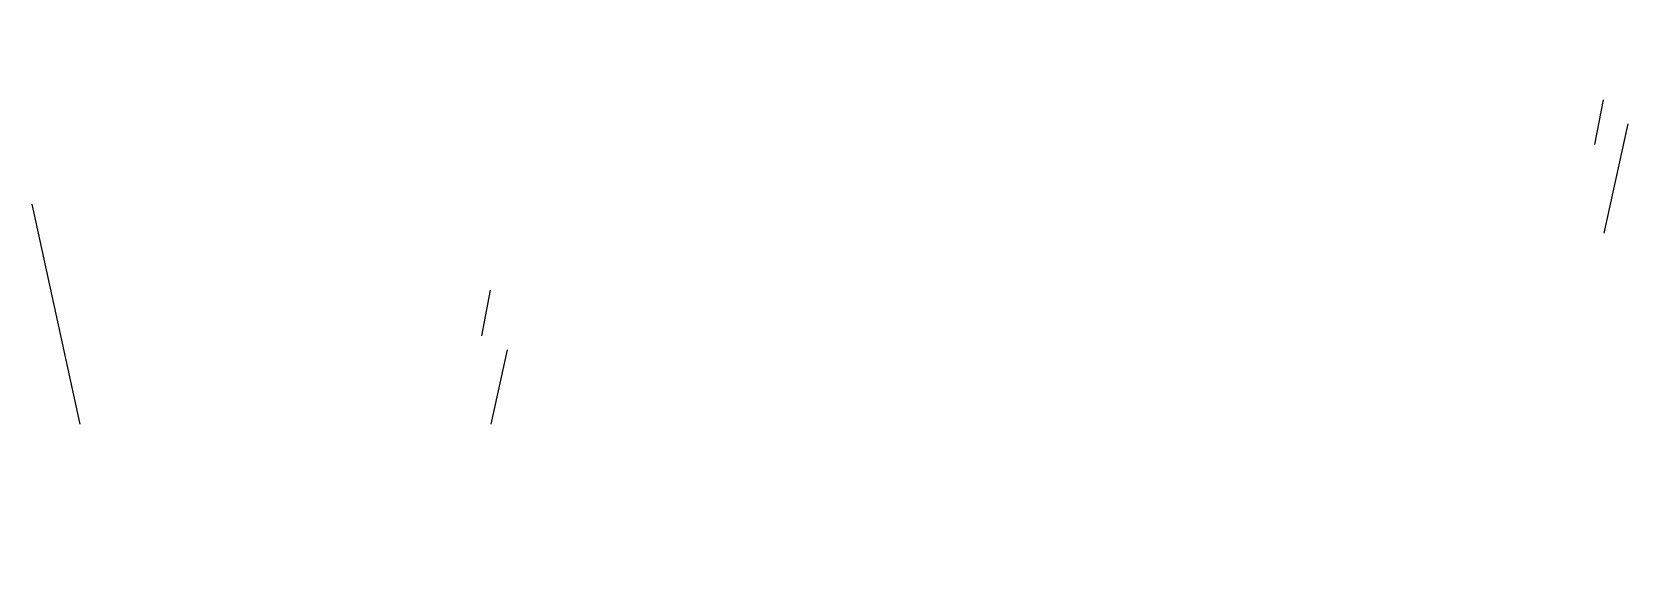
# Model space of a CAD drawing. Extents: x 0 to 16296672895, y -37409619871 to 0.
# Drawn here: x 16296672256.51 to 16296672265.95, y -37409617606.52 to -37409617603.34 of the extents above; entities that cross this region are included whole.
import ezdxf

# ---------------------------------------------------------------- set-up
doc = ezdxf.new("R2010")
doc.units = 0
doc.header["$LTSCALE"] = 10
doc.header["$MEASUREMENT"] = 0
doc.layers.add('1', color=7, linetype='CONTINUOUS')

msp = doc.modelspace()

# ---------------------------------------------------------------- linework, layer by layer
at = {"layer": '1', "color": 7, "linetype": 'Continuous'}
for p, q in [((16296672265.74954, -37409617604.004959), (16296672265.79978, -37409617603.740227)), ((16296672265.80488, -37409617604.528374), (16296672265.9454, -37409617603.882133)), ((16296672256.51264, -37409617604.357643), (16296672256.7953, -37409617605.657593)), ((16296672259.17169, -37409617605.134193), (16296672259.222759, -37409617604.865067)), ((16296672259.227039, -37409617605.657593), (16296672259.322519, -37409617605.218437))]:
    msp.add_line(p, q, dxfattribs=at)
for points in [[(16296672265.74954, -37409617604.004959, 0), (16296672265.72415, -37409617603.952431, 0), (16296672265.695221, -37409617603.901154, 0), (16296672265.662849, -37409617603.851257, 0), (16296672265.627119, -37409617603.80294, 0), (16296672265.58816, -37409617603.756332, 0), (16296672265.54608, -37409617603.711571, 0), (16296672265.501011, -37409617603.6688, 0), (16296672265.4531, -37409617603.628166, 0), (16296672265.4025, -37409617603.589783, 0), (16296672265.34936, -37409617603.553772, 0), (16296672265.29385, -37409617603.520241, 0), (16296672265.236139, -37409617603.489311, 0), (16296672265.176411, -37409617603.46106, 0), (16296672265.114849, -37409617603.435593, 0), (16296672265.051661, -37409617603.412971, 0), (16296672264.987009, -37409617603.39328, 0), (16296672264.921129, -37409617603.376579, 0), (16296672264.85421, -37409617603.362907, 0), (16296672264.78647, -37409617603.352333, 0), (16296672264.718109, -37409617603.344849, 0), (16296672264.649349, -37409617603.340523, 0), (16296672264.580391, -37409617603.339333, 0), (16296672264.511471, -37409617603.341309, 0), (16296672264.442789, -37409617603.346428, 0), (16296672264.374559, -37409617603.354683, 0), (16296672264.306999, -37409617603.366043, 0), (16296672264.24032, -37409617603.38047, 0), (16296672264.17473, -37409617603.397926, 0), (16296672264.11043, -37409617603.418358, 0), (16296672264.047621, -37409617603.441704, 0), (16296672263.986509, -37409617603.467857, 0), (16296672263.927271, -37409617603.496803, 0), (16296672263.87009, -37409617603.528389, 0), (16296672263.815161, -37409617603.562553, 0), (16296672263.76264, -37409617603.599159, 0), (16296672263.71269, -37409617603.638107, 0), (16296672263.66548, -37409617603.679298, 0), (16296672263.621149, -37409617603.72258, 0), (16296672263.57984, -37409617603.767807, 0), (16296672263.54167, -37409617603.814873, 0), (16296672263.506769, -37409617603.863586, 0), (16296672263.47525, -37409617603.913841, 0), (16296672263.447201, -37409617603.965446, 0), (16296672263.42271, -37409617604.018257, 0), (16296672263.40185, -37409617604.072113, 0), (16296672263.384701, -37409617604.126831, 0), (16296672263.371309, -37409617604.182251, 0), (16296672263.36171, -37409617604.238197, 0), (16296672263.35594, -37409617604.294487, 0), (16296672263.35401, -37409617604.350967, 0)], [(16296672265.72504, -37409617604.45887, 0), (16296672265.722799, -37409617604.400436, 0), (16296672265.71608, -37409617604.342239, 0), (16296672265.70492, -37409617604.2845, 0), (16296672265.68935, -37409617604.227448, 0), (16296672265.669439, -37409617604.171303, 0), (16296672265.645269, -37409617604.116302, 0), (16296672265.61692, -37409617604.062653, 0), (16296672265.58452, -37409617604.010559, 0), (16296672265.548189, -37409617603.960243, 0), (16296672265.50808, -37409617603.911888, 0), (16296672265.46434, -37409617603.8657, 0), (16296672265.417139, -37409617603.821854, 0), (16296672265.36668, -37409617603.78051, 0), (16296672265.31315, -37409617603.741837, 0), (16296672265.25676, -37409617603.706017, 0), (16296672265.197729, -37409617603.673157, 0), (16296672265.136299, -37409617603.643387, 0), (16296672265.07271, -37409617603.616859, 0), (16296672265.007219, -37409617603.593643, 0), (16296672264.940069, -37409617603.573837, 0), (16296672264.871531, -37409617603.557533, 0), (16296672264.801889, -37409617603.544777, 0), (16296672264.7314, -37409617603.535629, 0), (16296672264.660351, -37409617603.530128, 0), (16296672264.58902, -37409617603.52829, 0), (16296672264.517679, -37409617603.530128, 0), (16296672264.44663, -37409617603.535629, 0), (16296672264.376141, -37409617603.544777, 0), (16296672264.306499, -37409617603.557533, 0), (16296672264.237961, -37409617603.573837, 0), (16296672264.17082, -37409617603.593643, 0), (16296672264.10532, -37409617603.616859, 0), (16296672264.041731, -37409617603.643387, 0), (16296672263.980301, -37409617603.673157, 0), (16296672263.92128, -37409617603.706017, 0), (16296672263.864889, -37409617603.741837, 0), (16296672263.81135, -37409617603.78051, 0), (16296672263.760889, -37409617603.821854, 0), (16296672263.71369, -37409617603.8657, 0), (16296672263.66995, -37409617603.911888, 0), (16296672263.629841, -37409617603.960243, 0), (16296672263.59351, -37409617604.010559, 0), (16296672263.56111, -37409617604.062653, 0), (16296672263.532761, -37409617604.116302, 0), (16296672263.508591, -37409617604.171303, 0), (16296672263.48868, -37409617604.227448, 0), (16296672263.47311, -37409617604.2845, 0), (16296672263.46195, -37409617604.342239, 0), (16296672263.455231, -37409617604.400436, 0), (16296672263.45299, -37409617604.45887, 0)], [(16296672265.52626, -37409617604.502068, 0), (16296672265.52441, -37409617604.453857, 0), (16296672265.518869, -37409617604.405853, 0), (16296672265.509649, -37409617604.358208, 0), (16296672265.496811, -37409617604.311142, 0), (16296672265.480379, -37409617604.264816, 0), (16296672265.46044, -37409617604.219437, 0), (16296672265.437059, -37409617604.175179, 0), (16296672265.41033, -37409617604.132202, 0), (16296672265.38035, -37409617604.090691, 0), (16296672265.34726, -37409617604.050797, 0), (16296672265.311171, -37409617604.012688, 0), (16296672265.27223, -37409617603.976509, 0), (16296672265.2306, -37409617603.942413, 0), (16296672265.18644, -37409617603.910507, 0), (16296672265.13991, -37409617603.880951, 0), (16296672265.091209, -37409617603.853844, 0), (16296672265.040529, -37409617603.829292, 0), (16296672264.98807, -37409617603.807404, 0), (16296672264.93404, -37409617603.788239, 0), (16296672264.878639, -37409617603.771896, 0), (16296672264.8221, -37409617603.758453, 0), (16296672264.764641, -37409617603.747917, 0), (16296672264.70648, -37409617603.740379, 0), (16296672264.647869, -37409617603.73584, 0), (16296672264.58902, -37409617603.734322, 0), (16296672264.530161, -37409617603.73584, 0), (16296672264.47155, -37409617603.740379, 0), (16296672264.413389, -37409617603.747917, 0), (16296672264.35593, -37409617603.758453, 0), (16296672264.299391, -37409617603.771896, 0), (16296672264.24399, -37409617603.788239, 0), (16296672264.18996, -37409617603.807404, 0), (16296672264.137501, -37409617603.829292, 0), (16296672264.086821, -37409617603.853844, 0), (16296672264.03812, -37409617603.880951, 0), (16296672263.9916, -37409617603.910507, 0), (16296672263.94743, -37409617603.942413, 0), (16296672263.9058, -37409617603.976509, 0), (16296672263.866859, -37409617604.012688, 0), (16296672263.83077, -37409617604.050797, 0), (16296672263.79768, -37409617604.090691, 0), (16296672263.7677, -37409617604.132202, 0), (16296672263.740971, -37409617604.175179, 0), (16296672263.71759, -37409617604.219437, 0), (16296672263.697651, -37409617604.264816, 0), (16296672263.681219, -37409617604.311142, 0), (16296672263.668381, -37409617604.358208, 0), (16296672263.659161, -37409617604.405853, 0), (16296672263.65362, -37409617604.453857, 0), (16296672263.65177, -37409617604.502068, 0)], [(16296672259.244471, -37409617605.25267, 0), (16296672259.137211, -37409617604.66481, 0), (16296672258.62759, -37409617604.177963, 0), (16296672257.907261, -37409617603.963287, 0), (16296672257.22753, -37409617604.087868, 0)], [(16296672265.82402, -37409617604.350967, 0), (16296672265.82399, -37409617604.343903, 0), (16296672265.8239, -37409617604.336838, 0), (16296672265.82375, -37409617604.329781, 0), (16296672265.82354, -37409617604.322723, 0), (16296672265.823271, -37409617604.315659, 0), (16296672265.822941, -37409617604.308601, 0), (16296672265.82255, -37409617604.301537, 0), (16296672265.82209, -37409617604.294487, 0), (16296672265.821581, -37409617604.287453, 0), (16296672265.821011, -37409617604.280403, 0), (16296672265.820379, -37409617604.273354, 0), (16296672265.819691, -37409617604.266312, 0), (16296672265.818939, -37409617604.259277, 0), (16296672265.81813, -37409617604.252243, 0), (16296672265.817261, -37409617604.245216, 0), (16296672265.81632, -37409617604.238197, 0), (16296672265.815331, -37409617604.231178, 0), (16296672265.81428, -37409617604.224167, 0), (16296672265.813169, -37409617604.217171, 0), (16296672265.812, -37409617604.210167, 0), (16296672265.81077, -37409617604.203178, 0), (16296672265.809481, -37409617604.196198, 0), (16296672265.80813, -37409617604.189217, 0), (16296672265.806721, -37409617604.182251, 0), (16296672265.80526, -37409617604.175293, 0), (16296672265.80373, -37409617604.168343, 0), (16296672265.802151, -37409617604.1614, 0), (16296672265.800501, -37409617604.154457, 0), (16296672265.7988, -37409617604.147537, 0), (16296672265.797029, -37409617604.140633, 0), (16296672265.79521, -37409617604.133728, 0), (16296672265.793329, -37409617604.126831, 0), (16296672265.791389, -37409617604.119949, 0), (16296672265.789391, -37409617604.113083, 0), (16296672265.787331, -37409617604.106216, 0), (16296672265.785219, -37409617604.09938, 0), (16296672265.783051, -37409617604.092537, 0), (16296672265.780821, -37409617604.085716, 0), (16296672265.77853, -37409617604.078911, 0), (16296672265.77618, -37409617604.072113, 0), (16296672265.773769, -37409617604.065331, 0), (16296672265.771311, -37409617604.058563, 0), (16296672265.768789, -37409617604.051811, 0), (16296672265.766211, -37409617604.045067, 0), (16296672265.763571, -37409617604.038353, 0), (16296672265.76088, -37409617604.031639, 0), (16296672265.758129, -37409617604.02494, 0), (16296672265.755329, -37409617604.018257, 0), (16296672265.75246, -37409617604.011597, 0), (16296672265.74954, -37409617604.004959, 0)], [(16296672265.011881, -37409617604.375992, 0), (16296672264.855, -37409617604.20507, 0), (16296672264.608841, -37409617604.134232, 0), (16296672264.35602, -37409617604.186981, 0), (16296672264.181431, -37409617604.345848, 0), (16296672264.166109, -37409617604.628052, 0)], [(16296672263.35401, -37409617604.350967, 0), (16296672263.35457, -37409617604.353439, 0), (16296672263.35519, -37409617604.355904, 0), (16296672263.355881, -37409617604.358368, 0), (16296672263.35663, -37409617604.360817, 0), (16296672263.357441, -37409617604.363274, 0), (16296672263.358311, -37409617604.365723, 0), (16296672263.35924, -37409617604.368149, 0), (16296672263.360241, -37409617604.370567, 0), (16296672263.36129, -37409617604.372993, 0), (16296672263.36241, -37409617604.375397, 0), (16296672263.363581, -37409617604.3778, 0), (16296672263.36482, -37409617604.380188, 0), (16296672263.366119, -37409617604.382568, 0), (16296672263.367479, -37409617604.384933, 0), (16296672263.368891, -37409617604.387291, 0), (16296672263.370371, -37409617604.389641, 0), (16296672263.37191, -37409617604.391968, 0), (16296672263.373501, -37409617604.394287, 0), (16296672263.375151, -37409617604.396591, 0), (16296672263.376869, -37409617604.398888, 0), (16296672263.37863, -37409617604.401161, 0), (16296672263.380461, -37409617604.403427, 0), (16296672263.382339, -37409617604.40567, 0), (16296672263.384279, -37409617604.407898, 0), (16296672263.38628, -37409617604.410118, 0), (16296672263.38833, -37409617604.412323, 0), (16296672263.39044, -37409617604.41449, 0), (16296672263.392599, -37409617604.416656, 0), (16296672263.39481, -37409617604.4188, 0), (16296672263.397079, -37409617604.420929, 0), (16296672263.39941, -37409617604.423027, 0), (16296672263.401779, -37409617604.425117, 0), (16296672263.404209, -37409617604.427193, 0), (16296672263.406691, -37409617604.42923, 0), (16296672263.40922, -37409617604.431259, 0), (16296672263.41181, -37409617604.433273, 0), (16296672263.41444, -37409617604.435249, 0), (16296672263.41712, -37409617604.43721, 0), (16296672263.419861, -37409617604.439148, 0), (16296672263.42264, -37409617604.441063, 0), (16296672263.425461, -37409617604.442963, 0), (16296672263.428341, -37409617604.444817, 0), (16296672263.431259, -37409617604.446663, 0), (16296672263.434231, -37409617604.448486, 0), (16296672263.43725, -37409617604.450279, 0), (16296672263.44031, -37409617604.452049, 0), (16296672263.443411, -37409617604.453796, 0), (16296672263.44656, -37409617604.455513, 0), (16296672263.449751, -37409617604.457207, 0), (16296672263.45299, -37409617604.45887, 0)], [(16296672263.35401, -37409617604.350967, 0), (16296672263.35404, -37409617604.358017, 0), (16296672263.35413, -37409617604.365089, 0), (16296672263.35428, -37409617604.372147, 0), (16296672263.35449, -37409617604.379211, 0), (16296672263.354759, -37409617604.386269, 0), (16296672263.355089, -37409617604.393333, 0), (16296672263.35549, -37409617604.400383, 0), (16296672263.35594, -37409617604.40744, 0), (16296672263.356449, -37409617604.41449, 0), (16296672263.357019, -37409617604.421532, 0), (16296672263.357651, -37409617604.428581, 0), (16296672263.358339, -37409617604.435623, 0), (16296672263.359091, -37409617604.442657, 0), (16296672263.359909, -37409617604.449677, 0), (16296672263.360781, -37409617604.456711, 0), (16296672263.36171, -37409617604.463737, 0), (16296672263.3627, -37409617604.470749, 0), (16296672263.36375, -37409617604.47776, 0), (16296672263.364861, -37409617604.484756, 0), (16296672263.36603, -37409617604.49176, 0), (16296672263.36726, -37409617604.498749, 0), (16296672263.368549, -37409617604.505737, 0), (16296672263.3699, -37409617604.512711, 0), (16296672263.371309, -37409617604.519676, 0), (16296672263.37277, -37409617604.526642, 0), (16296672263.3743, -37409617604.533592, 0), (16296672263.375891, -37409617604.540527, 0), (16296672263.377529, -37409617604.547462, 0), (16296672263.37923, -37409617604.55439, 0), (16296672263.381001, -37409617604.561302, 0), (16296672263.38282, -37409617604.568207, 0), (16296672263.384701, -37409617604.575104, 0), (16296672263.386641, -37409617604.581978, 0), (16296672263.388639, -37409617604.588852, 0), (16296672263.390699, -37409617604.595711, 0), (16296672263.392811, -37409617604.602547, 0), (16296672263.394979, -37409617604.60939, 0), (16296672263.397209, -37409617604.616211, 0), (16296672263.399509, -37409617604.623016, 0), (16296672263.40185, -37409617604.629807, 0), (16296672263.404261, -37409617604.636597, 0), (16296672263.406719, -37409617604.643356, 0), (16296672263.409241, -37409617604.650124, 0), (16296672263.411819, -37409617604.65686, 0), (16296672263.414459, -37409617604.663582, 0), (16296672263.41715, -37409617604.670303, 0), (16296672263.419901, -37409617604.676987, 0), (16296672263.42271, -37409617604.683662, 0), (16296672263.42557, -37409617604.690331, 0), (16296672263.42849, -37409617604.696983, 0)], [(16296672264.166109, -37409617604.628052, 0), (16296672264.15822, -37409617604.520103, 0), (16296672264.15202, -37409617604.435287, 0)], [(16296672265.010599, -37409617604.376373, 0), (16296672264.99622, -37409617604.657272, 0), (16296672264.822161, -37409617604.816742, 0), (16296672264.570021, -37409617604.869118, 0), (16296672264.32325, -37409617604.799477, 0), (16296672264.167391, -37409617604.62767, 0)], [(16296672265.72504, -37409617604.45887, 0), (16296672265.728279, -37409617604.457207, 0), (16296672265.73147, -37409617604.455513, 0), (16296672265.734619, -37409617604.453796, 0), (16296672265.73772, -37409617604.452049, 0), (16296672265.74078, -37409617604.450279, 0), (16296672265.743799, -37409617604.448486, 0), (16296672265.746771, -37409617604.446663, 0), (16296672265.749689, -37409617604.444817, 0), (16296672265.752569, -37409617604.442963, 0), (16296672265.7554, -37409617604.441063, 0), (16296672265.758181, -37409617604.439148, 0), (16296672265.76091, -37409617604.43721, 0), (16296672265.76359, -37409617604.435249, 0), (16296672265.76622, -37409617604.433273, 0), (16296672265.76881, -37409617604.431259, 0), (16296672265.771339, -37409617604.42923, 0), (16296672265.773821, -37409617604.427193, 0), (16296672265.776251, -37409617604.425117, 0), (16296672265.778629, -37409617604.423027, 0), (16296672265.780951, -37409617604.420929, 0), (16296672265.78322, -37409617604.4188, 0), (16296672265.785431, -37409617604.416656, 0), (16296672265.78759, -37409617604.41449, 0), (16296672265.7897, -37409617604.412323, 0), (16296672265.79175, -37409617604.410118, 0), (16296672265.793751, -37409617604.407898, 0), (16296672265.795691, -37409617604.40567, 0), (16296672265.797569, -37409617604.403427, 0), (16296672265.7994, -37409617604.401161, 0), (16296672265.801161, -37409617604.398888, 0), (16296672265.802879, -37409617604.396591, 0), (16296672265.804529, -37409617604.394287, 0), (16296672265.80612, -37409617604.391968, 0), (16296672265.807659, -37409617604.389641, 0), (16296672265.809139, -37409617604.387291, 0), (16296672265.810551, -37409617604.384933, 0), (16296672265.811911, -37409617604.382568, 0), (16296672265.81321, -37409617604.380188, 0), (16296672265.814449, -37409617604.3778, 0), (16296672265.81562, -37409617604.375397, 0), (16296672265.81674, -37409617604.372993, 0), (16296672265.817789, -37409617604.370567, 0), (16296672265.81879, -37409617604.368149, 0), (16296672265.819719, -37409617604.365723, 0), (16296672265.820589, -37409617604.363274, 0), (16296672265.8214, -37409617604.360817, 0), (16296672265.822149, -37409617604.358368, 0), (16296672265.82284, -37409617604.355904, 0), (16296672265.82346, -37409617604.353439, 0), (16296672265.82402, -37409617604.350967, 0)], [(16296672265.80488, -37409617604.528374, 0), (16296672265.805639, -37409617604.524857, 0), (16296672265.806379, -37409617604.521347, 0), (16296672265.8071, -37409617604.51783, 0), (16296672265.807819, -37409617604.514313, 0), (16296672265.80851, -37409617604.510803, 0), (16296672265.809191, -37409617604.507271, 0), (16296672265.80986, -37409617604.503754, 0), (16296672265.810499, -37409617604.500221, 0), (16296672265.81114, -37409617604.496689, 0), (16296672265.81176, -37409617604.493156, 0), (16296672265.812361, -37409617604.489616, 0), (16296672265.81295, -37409617604.486092, 0), (16296672265.81353, -37409617604.482559, 0), (16296672265.814091, -37409617604.479019, 0), (16296672265.814631, -37409617604.475479, 0), (16296672265.815161, -37409617604.471939, 0), (16296672265.81567, -37409617604.468399, 0), (16296672265.81617, -37409617604.464859, 0), (16296672265.81665, -37409617604.461311, 0), (16296672265.81712, -37409617604.457764, 0), (16296672265.81757, -37409617604.454224, 0), (16296672265.81801, -37409617604.450668, 0), (16296672265.81843, -37409617604.447121, 0), (16296672265.81884, -37409617604.443573, 0), (16296672265.819229, -37409617604.440018, 0), (16296672265.819599, -37409617604.436462, 0), (16296672265.81996, -37409617604.432907, 0), (16296672265.820311, -37409617604.429352, 0), (16296672265.820641, -37409617604.425797, 0), (16296672265.82095, -37409617604.422241, 0), (16296672265.821251, -37409617604.418678, 0), (16296672265.821541, -37409617604.415123, 0), (16296672265.8218, -37409617604.41156, 0), (16296672265.82206, -37409617604.407997, 0), (16296672265.82229, -37409617604.404442, 0), (16296672265.822519, -37409617604.400879, 0), (16296672265.82272, -37409617604.397324, 0), (16296672265.82291, -37409617604.393753, 0), (16296672265.82309, -37409617604.39019, 0), (16296672265.82325, -37409617604.386627, 0), (16296672265.8234, -37409617604.383057, 0), (16296672265.82353, -37409617604.379494, 0), (16296672265.823641, -37409617604.375931, 0), (16296672265.82374, -37409617604.372368, 0), (16296672265.82383, -37409617604.368797, 0), (16296672265.8239, -37409617604.365227, 0), (16296672265.82395, -37409617604.361656, 0), (16296672265.82399, -37409617604.358101, 0), (16296672265.824011, -37409617604.35453, 0), (16296672265.82402, -37409617604.350967, 0)], [(16296672259.17169, -37409617605.134193, 0), (16296672259.146299, -37409617605.081673, 0), (16296672259.117371, -37409617605.03038, 0), (16296672259.084999, -37409617604.980499, 0), (16296672259.049271, -37409617604.932167, 0), (16296672259.010309, -37409617604.885559, 0), (16296672258.968229, -37409617604.840797, 0), (16296672258.923161, -37409617604.798027, 0), (16296672258.87525, -37409617604.757393, 0), (16296672258.82465, -37409617604.719009, 0), (16296672258.771509, -37409617604.682999, 0), (16296672258.716, -37409617604.649483, 0), (16296672258.658291, -37409617604.618553, 0), (16296672258.59857, -37409617604.590286, 0), (16296672258.53701, -37409617604.564819, 0), (16296672258.47381, -37409617604.542213, 0), (16296672258.40917, -37409617604.522507, 0), (16296672258.343281, -37409617604.505814, 0), (16296672258.276369, -37409617604.492142, 0), (16296672258.20862, -37409617604.481552, 0), (16296672258.140261, -37409617604.474083, 0), (16296672258.071501, -37409617604.469749, 0), (16296672258.002541, -37409617604.468567, 0), (16296672257.93362, -37409617604.470543, 0), (16296672257.864941, -37409617604.475647, 0), (16296672257.796709, -37409617604.48391, 0), (16296672257.729151, -37409617604.49527, 0), (16296672257.66247, -37409617604.509697, 0), (16296672257.59688, -37409617604.527161, 0), (16296672257.532579, -37409617604.547577, 0), (16296672257.46978, -37409617604.570923, 0), (16296672257.408661, -37409617604.597099, 0), (16296672257.349421, -37409617604.62603, 0), (16296672257.29224, -37409617604.657623, 0), (16296672257.23731, -37409617604.691772, 0), (16296672257.18479, -37409617604.728394, 0), (16296672257.13484, -37409617604.767349, 0), (16296672257.087629, -37409617604.808533, 0), (16296672257.043301, -37409617604.851807, 0), (16296672257.001989, -37409617604.897049, 0), (16296672256.96382, -37409617604.944099, 0), (16296672256.928921, -37409617604.992828, 0), (16296672256.8974, -37409617605.043083, 0), (16296672256.86935, -37409617605.094688, 0), (16296672256.84486, -37409617605.147499, 0), (16296672256.824011, -37409617605.201347, 0), (16296672256.80685, -37409617605.256073, 0), (16296672256.793461, -37409617605.311493, 0), (16296672256.783859, -37409617605.367432, 0), (16296672256.77809, -37409617605.423721, 0), (16296672256.776159, -37409617605.480186, 0)], [(16296672263.45299, -37409617604.45887, 0), (16296672263.455231, -37409617604.517303, 0), (16296672263.46195, -37409617604.5755, 0), (16296672263.47311, -37409617604.63324, 0), (16296672263.48868, -37409617604.690292, 0), (16296672263.508591, -37409617604.746437, 0), (16296672263.532761, -37409617604.801437, 0), (16296672263.56111, -37409617604.855087, 0), (16296672263.59351, -37409617604.907181, 0), (16296672263.629841, -37409617604.957497, 0), (16296672263.66995, -37409617605.005852, 0), (16296672263.71369, -37409617605.05204, 0), (16296672263.760889, -37409617605.095886, 0), (16296672263.81135, -37409617605.13723, 0), (16296672263.864889, -37409617605.175903, 0), (16296672263.92128, -37409617605.211723, 0), (16296672263.980301, -37409617605.244583, 0), (16296672264.041731, -37409617605.274353, 0), (16296672264.10532, -37409617605.30088, 0), (16296672264.17082, -37409617605.324097, 0), (16296672264.237961, -37409617605.343903, 0), (16296672264.306499, -37409617605.360207, 0), (16296672264.376141, -37409617605.372963, 0), (16296672264.44663, -37409617605.382111, 0), (16296672264.517679, -37409617605.387611, 0), (16296672264.58902, -37409617605.38945, 0), (16296672264.660351, -37409617605.387611, 0), (16296672264.7314, -37409617605.382111, 0), (16296672264.801889, -37409617605.372963, 0), (16296672264.871531, -37409617605.360207, 0), (16296672264.940069, -37409617605.343903, 0), (16296672265.007219, -37409617605.324097, 0), (16296672265.07271, -37409617605.30088, 0), (16296672265.136299, -37409617605.274353, 0), (16296672265.197729, -37409617605.244583, 0), (16296672265.25676, -37409617605.211723, 0), (16296672265.31315, -37409617605.175903, 0), (16296672265.36668, -37409617605.13723, 0), (16296672265.417139, -37409617605.095886, 0), (16296672265.46434, -37409617605.05204, 0), (16296672265.50808, -37409617605.005852, 0), (16296672265.548189, -37409617604.957497, 0), (16296672265.58452, -37409617604.907181, 0), (16296672265.61692, -37409617604.855087, 0), (16296672265.645269, -37409617604.801437, 0), (16296672265.669439, -37409617604.746437, 0), (16296672265.68935, -37409617604.690292, 0), (16296672265.70492, -37409617604.63324, 0), (16296672265.71608, -37409617604.5755, 0), (16296672265.722799, -37409617604.517303, 0), (16296672265.72504, -37409617604.45887, 0)], [(16296672263.45299, -37409617604.45887, 0), (16296672263.456261, -37409617604.46051, 0), (16296672263.459579, -37409617604.46212, 0), (16296672263.46294, -37409617604.463699, 0), (16296672263.46633, -37409617604.465263, 0), (16296672263.46977, -37409617604.466782, 0), (16296672263.47324, -37409617604.468277, 0), (16296672263.476761, -37409617604.469749, 0), (16296672263.480301, -37409617604.471191, 0), (16296672263.483891, -37409617604.472603, 0), (16296672263.487499, -37409617604.473984, 0), (16296672263.491159, -37409617604.475327, 0), (16296672263.49485, -37409617604.476646, 0), (16296672263.498569, -37409617604.477943, 0), (16296672263.502319, -37409617604.479187, 0), (16296672263.5061, -37409617604.480423, 0), (16296672263.50992, -37409617604.481613, 0), (16296672263.51376, -37409617604.48278, 0), (16296672263.51763, -37409617604.48391, 0), (16296672263.52154, -37409617604.485008, 0), (16296672263.525459, -37409617604.486076, 0), (16296672263.529421, -37409617604.487106, 0), (16296672263.5334, -37409617604.488113, 0), (16296672263.537411, -37409617604.489067, 0), (16296672263.541439, -37409617604.490013, 0), (16296672263.54549, -37409617604.490913, 0), (16296672263.549561, -37409617604.491783, 0), (16296672263.553659, -37409617604.492607, 0), (16296672263.557779, -37409617604.493401, 0), (16296672263.561911, -37409617604.494164, 0), (16296672263.566071, -37409617604.494904, 0), (16296672263.57024, -37409617604.49559, 0), (16296672263.57443, -37409617604.496246, 0), (16296672263.57864, -37409617604.49688, 0), (16296672263.582861, -37409617604.497467, 0), (16296672263.587099, -37409617604.498016, 0), (16296672263.591351, -37409617604.498543, 0), (16296672263.59561, -37409617604.499023, 0), (16296672263.59989, -37409617604.499474, 0), (16296672263.60417, -37409617604.499893, 0), (16296672263.608471, -37409617604.500267, 0), (16296672263.61277, -37409617604.50061, 0), (16296672263.617081, -37409617604.500923, 0), (16296672263.621401, -37409617604.501183, 0), (16296672263.625731, -37409617604.501419, 0), (16296672263.63006, -37409617604.501617, 0), (16296672263.634399, -37409617604.501778, 0), (16296672263.638741, -37409617604.501907, 0), (16296672263.64308, -37409617604.501999, 0), (16296672263.64743, -37409617604.502052, 0), (16296672263.65177, -37409617604.502068, 0)], [(16296672263.65177, -37409617604.502068, 0), (16296672263.65362, -37409617604.550278, 0), (16296672263.659161, -37409617604.598289, 0), (16296672263.668381, -37409617604.645927, 0), (16296672263.681219, -37409617604.693001, 0), (16296672263.697651, -37409617604.739311, 0), (16296672263.71759, -37409617604.784691, 0), (16296672263.740971, -37409617604.828957, 0), (16296672263.7677, -37409617604.871933, 0), (16296672263.79768, -37409617604.913437, 0), (16296672263.83077, -37409617604.953339, 0), (16296672263.866859, -37409617604.991447, 0), (16296672263.9058, -37409617605.027634, 0), (16296672263.94743, -37409617605.061729, 0), (16296672263.9916, -37409617605.093628, 0), (16296672264.03812, -37409617605.123177, 0), (16296672264.086821, -37409617605.150291, 0), (16296672264.137501, -37409617605.174843, 0), (16296672264.18996, -37409617605.196739, 0), (16296672264.24399, -37409617605.215897, 0), (16296672264.299391, -37409617605.232239, 0), (16296672264.35593, -37409617605.245689, 0), (16296672264.413389, -37409617605.25621, 0), (16296672264.47155, -37409617605.263763, 0), (16296672264.530161, -37409617605.268303, 0), (16296672264.58902, -37409617605.269814, 0), (16296672264.647869, -37409617605.268303, 0), (16296672264.70648, -37409617605.263763, 0), (16296672264.764641, -37409617605.25621, 0), (16296672264.8221, -37409617605.245689, 0), (16296672264.878639, -37409617605.232239, 0), (16296672264.93404, -37409617605.215897, 0), (16296672264.98807, -37409617605.196739, 0), (16296672265.040529, -37409617605.174843, 0), (16296672265.091209, -37409617605.150291, 0), (16296672265.13991, -37409617605.123177, 0), (16296672265.18644, -37409617605.093628, 0), (16296672265.2306, -37409617605.061729, 0), (16296672265.27223, -37409617605.027634, 0), (16296672265.311171, -37409617604.991447, 0), (16296672265.34726, -37409617604.953339, 0), (16296672265.38035, -37409617604.913437, 0), (16296672265.41033, -37409617604.871933, 0), (16296672265.437059, -37409617604.828957, 0), (16296672265.46044, -37409617604.784691, 0), (16296672265.480379, -37409617604.739311, 0), (16296672265.496811, -37409617604.693001, 0), (16296672265.509649, -37409617604.645927, 0), (16296672265.518869, -37409617604.598289, 0), (16296672265.52441, -37409617604.550278, 0), (16296672265.52626, -37409617604.502068, 0)], [(16296672265.52626, -37409617604.502068, 0), (16296672265.5306, -37409617604.502052, 0), (16296672265.53495, -37409617604.501999, 0), (16296672265.539289, -37409617604.501907, 0), (16296672265.543631, -37409617604.501778, 0), (16296672265.54797, -37409617604.501617, 0), (16296672265.552299, -37409617604.501419, 0), (16296672265.556629, -37409617604.501183, 0), (16296672265.560949, -37409617604.500923, 0), (16296672265.56526, -37409617604.50061, 0), (16296672265.569559, -37409617604.500267, 0), (16296672265.57386, -37409617604.499893, 0), (16296672265.57814, -37409617604.499474, 0), (16296672265.58242, -37409617604.499023, 0), (16296672265.586679, -37409617604.498543, 0), (16296672265.590931, -37409617604.498016, 0), (16296672265.595169, -37409617604.497467, 0), (16296672265.59939, -37409617604.49688, 0), (16296672265.6036, -37409617604.496246, 0), (16296672265.60779, -37409617604.49559, 0), (16296672265.611959, -37409617604.494904, 0), (16296672265.616119, -37409617604.494164, 0), (16296672265.620251, -37409617604.493401, 0), (16296672265.624371, -37409617604.492607, 0), (16296672265.628469, -37409617604.491783, 0), (16296672265.63254, -37409617604.490913, 0), (16296672265.6366, -37409617604.490013, 0), (16296672265.640619, -37409617604.489067, 0), (16296672265.64463, -37409617604.488113, 0), (16296672265.648609, -37409617604.487106, 0), (16296672265.652571, -37409617604.486076, 0), (16296672265.6565, -37409617604.485008, 0), (16296672265.6604, -37409617604.48391, 0), (16296672265.66427, -37409617604.48278, 0), (16296672265.66811, -37409617604.481613, 0), (16296672265.67193, -37409617604.480423, 0), (16296672265.675711, -37409617604.479187, 0), (16296672265.679461, -37409617604.477943, 0), (16296672265.68318, -37409617604.476646, 0), (16296672265.686871, -37409617604.475327, 0), (16296672265.690531, -37409617604.473984, 0), (16296672265.694151, -37409617604.472603, 0), (16296672265.697729, -37409617604.471191, 0), (16296672265.701281, -37409617604.469749, 0), (16296672265.70479, -37409617604.468277, 0), (16296672265.70826, -37409617604.466782, 0), (16296672265.7117, -37409617604.465263, 0), (16296672265.71509, -37409617604.463699, 0), (16296672265.718451, -37409617604.46212, 0), (16296672265.721769, -37409617604.46051, 0), (16296672265.72504, -37409617604.45887, 0)], [(16296672259.14719, -37409617605.588097, 0), (16296672259.144951, -37409617605.529671, 0), (16296672259.138241, -37409617605.471474, 0), (16296672259.127069, -37409617605.413727, 0), (16296672259.1115, -37409617605.356667, 0), (16296672259.091591, -37409617605.300537, 0), (16296672259.067419, -37409617605.245529, 0), (16296672259.03908, -37409617605.191879, 0), (16296672259.00668, -37409617605.139793, 0), (16296672258.97035, -37409617605.08947, 0), (16296672258.930229, -37409617605.041122, 0), (16296672258.88649, -37409617604.994926, 0), (16296672258.839291, -37409617604.95108, 0), (16296672258.78883, -37409617604.909737, 0), (16296672258.7353, -37409617604.871078, 0), (16296672258.678909, -37409617604.835251, 0), (16296672258.619881, -37409617604.802391, 0), (16296672258.558451, -37409617604.772629, 0), (16296672258.49486, -37409617604.746094, 0), (16296672258.429371, -37409617604.72287, 0), (16296672258.362221, -37409617604.703072, 0), (16296672258.29369, -37409617604.68676, 0), (16296672258.224039, -37409617604.674004, 0), (16296672258.153549, -37409617604.664864, 0), (16296672258.0825, -37409617604.659363, 0), (16296672258.011169, -37409617604.657516, 0), (16296672257.939831, -37409617604.659363, 0), (16296672257.86879, -37409617604.664864, 0), (16296672257.7983, -37409617604.674004, 0), (16296672257.728649, -37409617604.68676, 0), (16296672257.66012, -37409617604.703072, 0), (16296672257.59297, -37409617604.72287, 0), (16296672257.52747, -37409617604.746094, 0), (16296672257.463881, -37409617604.772629, 0), (16296672257.402451, -37409617604.802391, 0), (16296672257.34343, -37409617604.835251, 0), (16296672257.287041, -37409617604.871078, 0), (16296672257.2335, -37409617604.909737, 0), (16296672257.183041, -37409617604.95108, 0), (16296672257.135839, -37409617604.994926, 0), (16296672257.0921, -37409617605.041122, 0), (16296672257.051991, -37409617605.08947, 0), (16296672257.015659, -37409617605.139793, 0), (16296672256.983259, -37409617605.191879, 0), (16296672256.95492, -37409617605.245529, 0), (16296672256.93074, -37409617605.300537, 0), (16296672256.91083, -37409617605.356667, 0), (16296672256.89526, -37409617605.413727, 0), (16296672256.8841, -37409617605.471474, 0), (16296672256.87738, -37409617605.529671, 0), (16296672256.875139, -37409617605.588097, 0)], [(16296672258.94841, -37409617605.631302, 0), (16296672258.94656, -37409617605.583092, 0), (16296672258.941019, -37409617605.535072, 0), (16296672258.93181, -37409617605.487442, 0), (16296672258.918961, -37409617605.440369, 0), (16296672258.90254, -37409617605.394051, 0), (16296672258.882589, -37409617605.348671, 0), (16296672258.859209, -37409617605.304413, 0), (16296672258.832479, -37409617605.261436, 0), (16296672258.802509, -37409617605.219917, 0), (16296672258.769409, -37409617605.180031, 0), (16296672258.73332, -37409617605.141922, 0), (16296672258.694389, -37409617605.105743, 0), (16296672258.65275, -37409617605.07164, 0), (16296672258.608589, -37409617605.039742, 0), (16296672258.562059, -37409617605.010193, 0), (16296672258.513371, -37409617604.98307, 0), (16296672258.46269, -37409617604.958519, 0), (16296672258.410219, -37409617604.936623, 0), (16296672258.35619, -37409617604.917473, 0), (16296672258.300791, -37409617604.901131, 0), (16296672258.244249, -37409617604.88768, 0), (16296672258.18679, -37409617604.877159, 0), (16296672258.12863, -37409617604.869614, 0), (16296672258.070021, -37409617604.865067, 0), (16296672258.011169, -37409617604.863564, 0), (16296672257.95232, -37409617604.865067, 0), (16296672257.8937, -37409617604.869614, 0), (16296672257.83555, -37409617604.877159, 0), (16296672257.77808, -37409617604.88768, 0), (16296672257.72154, -37409617604.901131, 0), (16296672257.666149, -37409617604.917473, 0), (16296672257.61211, -37409617604.936623, 0), (16296672257.55965, -37409617604.958519, 0), (16296672257.50897, -37409617604.98307, 0), (16296672257.46027, -37409617605.010193, 0), (16296672257.41375, -37409617605.039742, 0), (16296672257.369579, -37409617605.07164, 0), (16296672257.32795, -37409617605.105743, 0), (16296672257.289009, -37409617605.141922, 0), (16296672257.25292, -37409617605.180031, 0), (16296672257.21983, -37409617605.219917, 0), (16296672257.189859, -37409617605.261436, 0), (16296672257.16313, -37409617605.304413, 0), (16296672257.13974, -37409617605.348671, 0), (16296672257.119801, -37409617605.394051, 0), (16296672257.103371, -37409617605.440369, 0), (16296672257.09053, -37409617605.487442, 0), (16296672257.08132, -37409617605.535072, 0), (16296672257.075781, -37409617605.583092, 0), (16296672257.073931, -37409617605.631302, 0)], [(16296672259.24617, -37409617605.480186, 0), (16296672259.24614, -37409617605.473137, 0), (16296672259.24605, -37409617605.466072, 0), (16296672259.245899, -37409617605.459007, 0), (16296672259.245689, -37409617605.45195, 0), (16296672259.24542, -37409617605.444893, 0), (16296672259.24509, -37409617605.437843, 0), (16296672259.244699, -37409617605.430779, 0), (16296672259.244249, -37409617605.423721, 0), (16296672259.243731, -37409617605.416672, 0), (16296672259.24316, -37409617605.40963, 0), (16296672259.242531, -37409617605.40258, 0), (16296672259.24184, -37409617605.395554, 0), (16296672259.241091, -37409617605.388512, 0), (16296672259.24028, -37409617605.381477, 0), (16296672259.23941, -37409617605.374451, 0), (16296672259.23848, -37409617605.367432, 0), (16296672259.23748, -37409617605.360413, 0), (16296672259.236429, -37409617605.353401, 0), (16296672259.235319, -37409617605.346397, 0), (16296672259.23415, -37409617605.339401, 0), (16296672259.23292, -37409617605.332413, 0), (16296672259.23163, -37409617605.325417, 0), (16296672259.230289, -37409617605.318451, 0), (16296672259.22888, -37409617605.311493, 0), (16296672259.227409, -37409617605.304527, 0), (16296672259.22588, -37409617605.297577, 0), (16296672259.2243, -37409617605.290627, 0), (16296672259.222651, -37409617605.283699, 0), (16296672259.220949, -37409617605.276772, 0), (16296672259.219179, -37409617605.269859, 0), (16296672259.21736, -37409617605.262962, 0), (16296672259.215481, -37409617605.256073, 0), (16296672259.213539, -37409617605.249184, 0), (16296672259.21154, -37409617605.242317, 0), (16296672259.20949, -37409617605.235458, 0), (16296672259.207371, -37409617605.228607, 0), (16296672259.2052, -37409617605.221771, 0), (16296672259.202971, -37409617605.214951, 0), (16296672259.20068, -37409617605.208153, 0), (16296672259.19833, -37409617605.201347, 0), (16296672259.195921, -37409617605.194557, 0), (16296672259.19346, -37409617605.187798, 0), (16296672259.190941, -37409617605.181053, 0), (16296672259.18836, -37409617605.174301, 0), (16296672259.18573, -37409617605.16758, 0), (16296672259.183029, -37409617605.160873, 0), (16296672259.180281, -37409617605.154167, 0), (16296672259.177481, -37409617605.147499, 0), (16296672259.17461, -37409617605.140839, 0), (16296672259.17169, -37409617605.134193, 0)], [(16296672258.434031, -37409617605.505219, 0), (16296672258.276911, -37409617605.334152, 0), (16296672258.030849, -37409617605.263451, 0), (16296672257.778, -37409617605.316292, 0), (16296672257.60338, -37409617605.475433, 0), (16296672257.588261, -37409617605.757294, 0)], [(16296672256.776159, -37409617605.480186, 0), (16296672256.77672, -37409617605.482674, 0), (16296672256.777349, -37409617605.485138, 0), (16296672256.77803, -37409617605.487587, 0), (16296672256.77878, -37409617605.490051, 0), (16296672256.779591, -37409617605.4925, 0), (16296672256.78046, -37409617605.494942, 0), (16296672256.781389, -37409617605.497383, 0), (16296672256.782391, -37409617605.499802, 0), (16296672256.78344, -37409617605.50222, 0), (16296672256.784559, -37409617605.504631, 0), (16296672256.78574, -37409617605.507027, 0), (16296672256.78697, -37409617605.509422, 0), (16296672256.788271, -37409617605.511803, 0), (16296672256.789631, -37409617605.514168, 0), (16296672256.79105, -37409617605.516533, 0), (16296672256.792521, -37409617605.518867, 0), (16296672256.79406, -37409617605.521202, 0), (16296672256.79565, -37409617605.523521, 0), (16296672256.79731, -37409617605.525833, 0), (16296672256.799021, -37409617605.528107, 0), (16296672256.800791, -37409617605.530403, 0), (16296672256.80261, -37409617605.532654, 0), (16296672256.804489, -37409617605.534897, 0), (16296672256.806431, -37409617605.537132, 0), (16296672256.80843, -37409617605.539337, 0), (16296672256.81048, -37409617605.541542, 0), (16296672256.81259, -37409617605.543716, 0), (16296672256.814751, -37409617605.545883, 0), (16296672256.816971, -37409617605.548027, 0), (16296672256.819229, -37409617605.550163, 0), (16296672256.82156, -37409617605.552261, 0), (16296672256.823931, -37409617605.554352, 0), (16296672256.826361, -37409617605.556419, 0), (16296672256.82884, -37409617605.558456, 0), (16296672256.831381, -37409617605.560493, 0), (16296672256.83396, -37409617605.562492, 0), (16296672256.83659, -37409617605.564484, 0), (16296672256.83927, -37409617605.566437, 0), (16296672256.84201, -37409617605.568367, 0), (16296672256.84479, -37409617605.57029, 0), (16296672256.84762, -37409617605.572182, 0), (16296672256.850491, -37409617605.574051, 0), (16296672256.85342, -37409617605.575897, 0), (16296672256.85639, -37409617605.577721, 0), (16296672256.8594, -37409617605.579514, 0), (16296672256.862459, -37409617605.581284, 0), (16296672256.86557, -37409617605.583023, 0), (16296672256.868719, -37409617605.584747, 0), (16296672256.87191, -37409617605.586433, 0), (16296672256.875139, -37409617605.588097, 0)], [(16296672256.776159, -37409617605.480186, 0), (16296672256.77619, -37409617605.487259, 0), (16296672256.776279, -37409617605.494324, 0), (16296672256.77643, -37409617605.501381, 0), (16296672256.77664, -37409617605.508453, 0), (16296672256.776911, -37409617605.515503, 0), (16296672256.77725, -37409617605.52256, 0), (16296672256.777639, -37409617605.529617, 0), (16296672256.77809, -37409617605.536667, 0), (16296672256.778601, -37409617605.543716, 0), (16296672256.779169, -37409617605.550774, 0), (16296672256.7798, -37409617605.557808, 0), (16296672256.780491, -37409617605.56485, 0), (16296672256.78124, -37409617605.571877, 0), (16296672256.782061, -37409617605.578918, 0), (16296672256.78293, -37409617605.585953, 0), (16296672256.783859, -37409617605.592957, 0), (16296672256.784849, -37409617605.599983, 0), (16296672256.7859, -37409617605.606987, 0), (16296672256.78701, -37409617605.613998, 0), (16296672256.788179, -37409617605.620987, 0), (16296672256.78941, -37409617605.627983, 0), (16296672256.790701, -37409617605.634956, 0), (16296672256.792049, -37409617605.641937, 0), (16296672256.793461, -37409617605.648911, 0), (16296672256.79492, -37409617605.655869, 0), (16296672256.79645, -37409617605.662819, 0), (16296672256.79804, -37409617605.669762, 0), (16296672256.799681, -37409617605.676697, 0), (16296672256.80139, -37409617605.683617, 0), (16296672256.80315, -37409617605.690529, 0), (16296672256.80497, -37409617605.697433, 0), (16296672256.80685, -37409617605.70433, 0), (16296672256.80879, -37409617605.711212, 0), (16296672256.810789, -37409617605.718079, 0), (16296672256.812851, -37409617605.724937, 0), (16296672256.81496, -37409617605.731789, 0), (16296672256.817129, -37409617605.738617, 0), (16296672256.81937, -37409617605.745453, 0), (16296672256.821659, -37409617605.752251, 0), (16296672256.824011, -37409617605.759048, 0), (16296672256.82641, -37409617605.765831, 0), (16296672256.828871, -37409617605.772598, 0), (16296672256.83139, -37409617605.77935, 0), (16296672256.833969, -37409617605.786087, 0), (16296672256.836611, -37409617605.792824, 0), (16296672256.8393, -37409617605.799522, 0), (16296672256.842051, -37409617605.806221, 0), (16296672256.84486, -37409617605.812897, 0), (16296672256.847719, -37409617605.819557, 0), (16296672256.850639, -37409617605.826202, 0)], [(16296672258.432751, -37409617605.5056, 0), (16296672258.418369, -37409617605.786499, 0), (16296672258.24431, -37409617605.945976, 0), (16296672257.99217, -37409617605.998352, 0), (16296672257.745399, -37409617605.928711, 0), (16296672257.58954, -37409617605.756897, 0)], [(16296672259.14719, -37409617605.588097, 0), (16296672259.150431, -37409617605.586433, 0), (16296672259.15362, -37409617605.584747, 0), (16296672259.156771, -37409617605.583023, 0), (16296672259.15987, -37409617605.581284, 0), (16296672259.16293, -37409617605.579514, 0), (16296672259.165951, -37409617605.577721, 0), (16296672259.168921, -37409617605.575897, 0), (16296672259.171841, -37409617605.574051, 0), (16296672259.174721, -37409617605.572182, 0), (16296672259.177549, -37409617605.57029, 0), (16296672259.18033, -37409617605.568367, 0), (16296672259.18306, -37409617605.566437, 0), (16296672259.18574, -37409617605.564484, 0), (16296672259.188379, -37409617605.562492, 0), (16296672259.19096, -37409617605.560493, 0), (16296672259.193489, -37409617605.558456, 0), (16296672259.195971, -37409617605.556419, 0), (16296672259.1984, -37409617605.554352, 0), (16296672259.200781, -37409617605.552261, 0), (16296672259.2031, -37409617605.550163, 0), (16296672259.20537, -37409617605.548027, 0), (16296672259.207581, -37409617605.545883, 0), (16296672259.209749, -37409617605.543716, 0), (16296672259.211849, -37409617605.541542, 0), (16296672259.2139, -37409617605.539337, 0), (16296672259.2159, -37409617605.537132, 0), (16296672259.21784, -37409617605.534897, 0), (16296672259.219721, -37409617605.532654, 0), (16296672259.22155, -37409617605.530403, 0), (16296672259.22332, -37409617605.528107, 0), (16296672259.225031, -37409617605.525833, 0), (16296672259.226681, -37409617605.523521, 0), (16296672259.228279, -37409617605.521202, 0), (16296672259.229811, -37409617605.518867, 0), (16296672259.231291, -37409617605.516533, 0), (16296672259.2327, -37409617605.514168, 0), (16296672259.23406, -37409617605.511803, 0), (16296672259.235359, -37409617605.509422, 0), (16296672259.236601, -37409617605.507027, 0), (16296672259.23778, -37409617605.504631, 0), (16296672259.23889, -37409617605.50222, 0), (16296672259.23995, -37409617605.499802, 0), (16296672259.24094, -37409617605.497383, 0), (16296672259.241871, -37409617605.494942, 0), (16296672259.242741, -37409617605.4925, 0), (16296672259.243561, -37409617605.490051, 0), (16296672259.244301, -37409617605.487587, 0), (16296672259.244989, -37409617605.485138, 0), (16296672259.245609, -37409617605.482674, 0), (16296672259.24617, -37409617605.480186, 0)], [(16296672259.22703, -37409617605.657608, 0), (16296672259.227791, -37409617605.654099, 0), (16296672259.228531, -37409617605.650581, 0), (16296672259.229259, -37409617605.647057, 0), (16296672259.229971, -37409617605.643547, 0), (16296672259.230659, -37409617605.640022, 0), (16296672259.23134, -37409617605.636513, 0), (16296672259.23201, -37409617605.63298, 0), (16296672259.23266, -37409617605.629448, 0), (16296672259.23329, -37409617605.625923, 0), (16296672259.23391, -37409617605.622391, 0), (16296672259.23452, -37409617605.618858, 0), (16296672259.235109, -37409617605.615334, 0), (16296672259.23568, -37409617605.611794, 0), (16296672259.23624, -37409617605.608253, 0), (16296672259.23678, -37409617605.604713, 0), (16296672259.23731, -37409617605.601173, 0), (16296672259.23782, -37409617605.597633, 0), (16296672259.238319, -37409617605.594093, 0), (16296672259.2388, -37409617605.590553, 0), (16296672259.239269, -37409617605.586998, 0), (16296672259.239719, -37409617605.58345, 0), (16296672259.24016, -37409617605.579903, 0), (16296672259.24058, -37409617605.576347, 0), (16296672259.24099, -37409617605.5728, 0), (16296672259.241381, -37409617605.569237, 0), (16296672259.241751, -37409617605.565697, 0), (16296672259.242109, -37409617605.562141, 0), (16296672259.24246, -37409617605.558594, 0), (16296672259.24279, -37409617605.555031, 0), (16296672259.243099, -37409617605.551468, 0), (16296672259.243401, -37409617605.547913, 0), (16296672259.24369, -37409617605.544357, 0), (16296672259.24395, -37409617605.540787, 0), (16296672259.244209, -37409617605.537231, 0), (16296672259.24445, -37409617605.533669, 0), (16296672259.244671, -37409617605.530113, 0), (16296672259.244869, -37409617605.52655, 0), (16296672259.24507, -37409617605.522987, 0), (16296672259.245239, -37409617605.519417, 0), (16296672259.245411, -37409617605.515846, 0), (16296672259.24555, -37409617605.512291, 0), (16296672259.24568, -37409617605.508728, 0), (16296672259.2458, -37409617605.505157, 0), (16296672259.245899, -37409617605.501587, 0), (16296672259.245979, -37409617605.498032, 0), (16296672259.24605, -37409617605.494461, 0), (16296672259.246099, -37409617605.490898, 0), (16296672259.24614, -37409617605.487328, 0), (16296672259.246161, -37409617605.483757, 0), (16296672259.24617, -37409617605.480186, 0)], [(16296672256.875139, -37409617605.588097, 0), (16296672256.87738, -37409617605.64653, 0), (16296672256.8841, -37409617605.704727, 0), (16296672256.89526, -37409617605.762466, 0), (16296672256.91083, -37409617605.819527, 0), (16296672256.93074, -37409617605.875664, 0), (16296672256.95492, -37409617605.930672, 0), (16296672256.983259, -37409617605.984322, 0), (16296672257.015659, -37409617606.036423, 0), (16296672257.051991, -37409617606.086731, 0), (16296672257.0921, -37409617606.135078, 0), (16296672257.135839, -37409617606.181267, 0), (16296672257.183041, -37409617606.225128, 0), (16296672257.2335, -37409617606.266457, 0), (16296672257.287041, -37409617606.305122, 0), (16296672257.34343, -37409617606.340958, 0), (16296672257.402451, -37409617606.373817, 0), (16296672257.463881, -37409617606.403572, 0), (16296672257.52747, -37409617606.430107, 0), (16296672257.59297, -37409617606.453331, 0), (16296672257.66012, -37409617606.473137, 0), (16296672257.728649, -37409617606.489441, 0), (16296672257.7983, -37409617606.502197, 0), (16296672257.86879, -37409617606.511337, 0), (16296672257.939831, -37409617606.516853, 0), (16296672258.011169, -37409617606.518677, 0), (16296672258.0825, -37409617606.516853, 0), (16296672258.153549, -37409617606.511337, 0), (16296672258.224039, -37409617606.502197, 0), (16296672258.29369, -37409617606.489441, 0), (16296672258.362221, -37409617606.473137, 0), (16296672258.429371, -37409617606.453331, 0), (16296672258.49486, -37409617606.430107, 0), (16296672258.558451, -37409617606.403572, 0), (16296672258.619881, -37409617606.373817, 0), (16296672258.678909, -37409617606.340958, 0), (16296672258.7353, -37409617606.305122, 0), (16296672258.78883, -37409617606.266457, 0), (16296672258.839291, -37409617606.225128, 0), (16296672258.88649, -37409617606.181267, 0), (16296672258.930229, -37409617606.135078, 0), (16296672258.97035, -37409617606.086731, 0), (16296672259.00668, -37409617606.036423, 0), (16296672259.03908, -37409617605.984322, 0), (16296672259.067419, -37409617605.930672, 0), (16296672259.091591, -37409617605.875664, 0), (16296672259.1115, -37409617605.819527, 0), (16296672259.127069, -37409617605.762466, 0), (16296672259.138241, -37409617605.704727, 0), (16296672259.144951, -37409617605.64653, 0), (16296672259.14719, -37409617605.588097, 0)], [(16296672256.875139, -37409617605.588097, 0), (16296672256.87842, -37409617605.589737, 0), (16296672256.881729, -37409617605.591347, 0), (16296672256.88509, -37409617605.592934, 0), (16296672256.888479, -37409617605.59449, 0), (16296672256.89192, -37409617605.596024, 0), (16296672256.895399, -37409617605.597511, 0), (16296672256.898911, -37409617605.598984, 0), (16296672256.902451, -37409617605.600418, 0), (16296672256.90604, -37409617605.60183, 0), (16296672256.90966, -37409617605.60321, 0), (16296672256.913309, -37409617605.604561, 0), (16296672256.917, -37409617605.605881, 0), (16296672256.920719, -37409617605.60717, 0), (16296672256.924471, -37409617605.608429, 0), (16296672256.928261, -37409617605.60965, 0), (16296672256.93207, -37409617605.610847, 0), (16296672256.935909, -37409617605.612007, 0), (16296672256.939791, -37409617605.613136, 0), (16296672256.943689, -37409617605.614227, 0), (16296672256.947611, -37409617605.615303, 0), (16296672256.951571, -37409617605.616341, 0), (16296672256.955549, -37409617605.61734, 0), (16296672256.95956, -37409617605.618301, 0), (16296672256.963591, -37409617605.61924, 0), (16296672256.96764, -37409617605.62014, 0), (16296672256.97171, -37409617605.621002, 0), (16296672256.975809, -37409617605.621834, 0), (16296672256.979931, -37409617605.622627, 0), (16296672256.98406, -37409617605.623398, 0), (16296672256.98822, -37409617605.62413, 0), (16296672256.99239, -37409617605.624817, 0), (16296672256.99658, -37409617605.625481, 0), (16296672257.00079, -37409617605.626106, 0), (16296672257.005011, -37409617605.626701, 0), (16296672257.009251, -37409617605.627251, 0), (16296672257.0135, -37409617605.627769, 0), (16296672257.017759, -37409617605.628258, 0), (16296672257.022039, -37409617605.628708, 0), (16296672257.02632, -37409617605.62912, 0), (16296672257.030621, -37409617605.629494, 0), (16296672257.03492, -37409617605.629837, 0), (16296672257.03924, -37409617605.630142, 0), (16296672257.04356, -37409617605.630417, 0), (16296672257.04788, -37409617605.630653, 0), (16296672257.052219, -37409617605.630852, 0), (16296672257.056549, -37409617605.631012, 0), (16296672257.06089, -37409617605.631126, 0), (16296672257.065241, -37409617605.631233, 0), (16296672257.06958, -37409617605.631279, 0), (16296672257.073931, -37409617605.631302, 0)], [(16296672257.073931, -37409617605.631302, 0), (16296672257.075781, -37409617605.679497, 0), (16296672257.08132, -37409617605.727524, 0), (16296672257.09053, -37409617605.775162, 0), (16296672257.103371, -37409617605.822227, 0), (16296672257.119801, -37409617605.868553, 0), (16296672257.13974, -37409617605.913933, 0), (16296672257.16313, -37409617605.958191, 0), (16296672257.189859, -37409617606.00116, 0), (16296672257.21983, -37409617606.042679, 0), (16296672257.25292, -37409617606.082573, 0), (16296672257.289009, -37409617606.120667, 0), (16296672257.32795, -37409617606.156853, 0), (16296672257.369579, -37409617606.190964, 0), (16296672257.41375, -37409617606.222847, 0), (16296672257.46027, -37409617606.252419, 0), (16296672257.50897, -37409617606.279533, 0), (16296672257.55965, -37409617606.304077, 0), (16296672257.61211, -37409617606.325974, 0), (16296672257.666149, -37409617606.345131, 0), (16296672257.72154, -37409617606.361473, 0), (16296672257.77808, -37409617606.374924, 0), (16296672257.83555, -37409617606.385437, 0), (16296672257.8937, -37409617606.39299, 0), (16296672257.95232, -37409617606.39753, 0), (16296672258.011169, -37409617606.39904, 0), (16296672258.070021, -37409617606.39753, 0), (16296672258.12863, -37409617606.39299, 0), (16296672258.18679, -37409617606.385437, 0), (16296672258.244249, -37409617606.374924, 0), (16296672258.300791, -37409617606.361473, 0), (16296672258.35619, -37409617606.345131, 0), (16296672258.410219, -37409617606.325974, 0), (16296672258.46269, -37409617606.304077, 0), (16296672258.513371, -37409617606.279533, 0), (16296672258.562059, -37409617606.252419, 0), (16296672258.608589, -37409617606.222847, 0), (16296672258.65275, -37409617606.190964, 0), (16296672258.694389, -37409617606.156853, 0), (16296672258.73332, -37409617606.120667, 0), (16296672258.769409, -37409617606.082573, 0), (16296672258.802509, -37409617606.042679, 0), (16296672258.832479, -37409617606.00116, 0), (16296672258.859209, -37409617605.958191, 0), (16296672258.882589, -37409617605.913933, 0), (16296672258.90254, -37409617605.868553, 0), (16296672258.918961, -37409617605.822227, 0), (16296672258.93181, -37409617605.775162, 0), (16296672258.941019, -37409617605.727524, 0), (16296672258.94656, -37409617605.679497, 0), (16296672258.94841, -37409617605.631302, 0)], [(16296672258.94841, -37409617605.631302, 0), (16296672258.952749, -37409617605.631279, 0), (16296672258.9571, -37409617605.631233, 0), (16296672258.961439, -37409617605.631126, 0), (16296672258.96578, -37409617605.631012, 0), (16296672258.970119, -37409617605.630852, 0), (16296672258.974449, -37409617605.630653, 0), (16296672258.978781, -37409617605.630417, 0), (16296672258.983101, -37409617605.630142, 0), (16296672258.98741, -37409617605.629837, 0), (16296672258.991711, -37409617605.629494, 0), (16296672258.99601, -37409617605.62912, 0), (16296672259.000299, -37409617605.628708, 0), (16296672259.00457, -37409617605.628258, 0), (16296672259.008829, -37409617605.627769, 0), (16296672259.013081, -37409617605.627251, 0), (16296672259.017321, -37409617605.626701, 0), (16296672259.02154, -37409617605.626106, 0), (16296672259.025749, -37409617605.625481, 0), (16296672259.02994, -37409617605.624817, 0), (16296672259.034109, -37409617605.62413, 0), (16296672259.038271, -37409617605.623398, 0), (16296672259.04241, -37409617605.622627, 0), (16296672259.04652, -37409617605.621834, 0), (16296672259.050619, -37409617605.621002, 0), (16296672259.054701, -37409617605.62014, 0), (16296672259.05875, -37409617605.61924, 0), (16296672259.06278, -37409617605.618301, 0), (16296672259.06678, -37409617605.61734, 0), (16296672259.070761, -37409617605.616341, 0), (16296672259.07472, -37409617605.615303, 0), (16296672259.07865, -37409617605.614227, 0), (16296672259.08255, -37409617605.613136, 0), (16296672259.08642, -37409617605.612007, 0), (16296672259.090269, -37409617605.610847, 0), (16296672259.09408, -37409617605.60965, 0), (16296672259.09786, -37409617605.608429, 0), (16296672259.10162, -37409617605.60717, 0), (16296672259.105339, -37409617605.605881, 0), (16296672259.10902, -37409617605.604561, 0), (16296672259.11268, -37409617605.60321, 0), (16296672259.116301, -37409617605.60183, 0), (16296672259.119881, -37409617605.600418, 0), (16296672259.12343, -37409617605.598984, 0), (16296672259.12694, -37409617605.597511, 0), (16296672259.130409, -37409617605.596024, 0), (16296672259.13385, -37409617605.59449, 0), (16296672259.137251, -37409617605.592934, 0), (16296672259.1406, -37409617605.591347, 0), (16296672259.143921, -37409617605.589737, 0), (16296672259.14719, -37409617605.588097, 0)]]:
    msp.add_polyline3d(points, dxfattribs=at)

doc.saveas('drawing.dxf')
